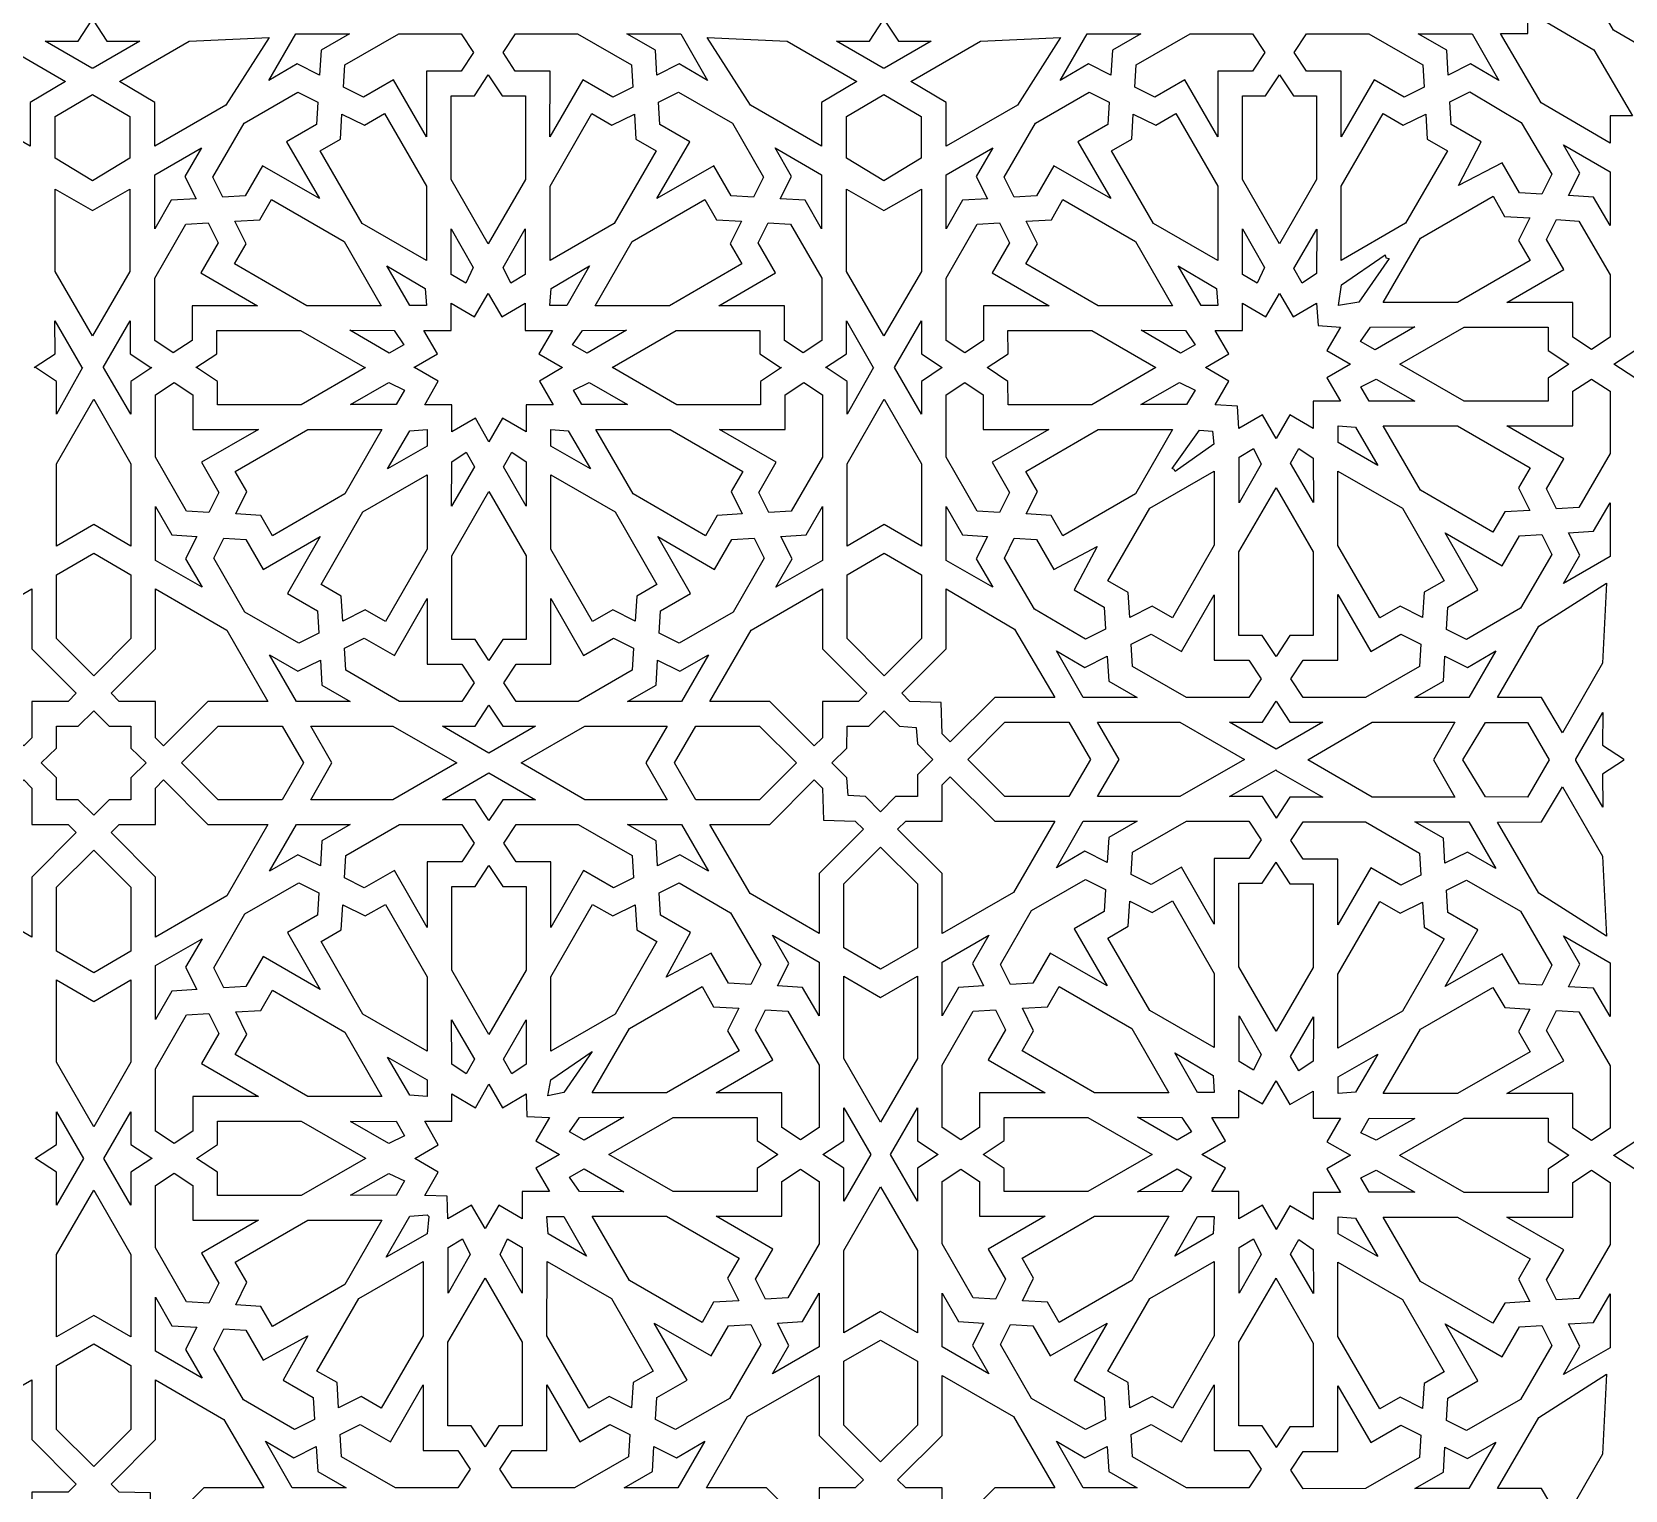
# Model space of a CAD drawing. Extents: x -1022 to 2754, y -1022 to 1022.
# Drawn here: x -678.2 to -213.6, y -642.8 to -217.5 of the extents above; entities that cross this region are included whole.
import ezdxf

# ---------------------------------------------------------------- set-up
doc = ezdxf.new("R2010")
doc.units = 0
doc.layers.add('LAYER_1', color=18, linetype='CONTINUOUS')

msp = doc.modelspace()

# ---------------------------------------------------------------- linework, layer by layer
at = {"layer": 'LAYER_1'}
for points in [[(-219.96, -161.25), (-198.36, -198.36), (-161.25, -219.96), (-148.52, -241.98), (-173.98, -241.98), (-216.99, -216.99), (-241.98, -173.98), (-241.98, -148.52)], [(-222.76, -222.76), (-211.44, -242), (-218, -242), (-218, -249.94), (-238.14, -238.14), (-249.94, -218), (-242, -218), (-242, -211.44)], [(-656.27, -220.19), (-646.69, -220.17), (-660.28, -228.04), (-660.49, -228.02), (-660.69, -228.04), (-674.28, -220.17), (-664.7, -220.19), (-660.7, -214.07), (-660.49, -214.14), (-660.27, -214.07)], [(-593.85, -222.81), (-594.29, -230.13), (-600.81, -226.83), (-609.1, -231.65), (-601.25, -218.03), (-585.56, -218.03)], [(-549.45, -223.47), (-553.02, -228.9), (-563.14, -228.9), (-563.13, -248.08), (-572.71, -231.49), (-581.47, -236.56), (-587.3, -233.62), (-586.91, -227.12), (-571.19, -218.03), (-553.04, -218.03)], [(-519.05, -218.03), (-503.33, -227.12), (-502.94, -233.62), (-508.77, -236.56), (-517.54, -231.49), (-527.11, -248.08), (-527.1, -228.9), (-537.22, -228.9), (-540.79, -223.47), (-537.2, -218.03)], [(-481.15, -231.65), (-489.43, -226.83), (-495.95, -230.13), (-496.39, -222.81), (-504.68, -218.03), (-488.99, -218.03)], [(-425.54, -220.19), (-415.96, -220.17), (-429.55, -228.04), (-429.76, -228.02), (-429.96, -228.04), (-443.55, -220.17), (-433.97, -220.19), (-429.98, -214.07), (-429.76, -214.14), (-429.54, -214.07)], [(-363.12, -222.81), (-363.57, -230.13), (-370.08, -226.83), (-378.37, -231.65), (-370.53, -218.03), (-354.84, -218.03)], [(-318.73, -223.47), (-322.3, -228.9), (-332.41, -228.9), (-332.4, -248.08), (-341.98, -231.49), (-350.74, -236.56), (-356.57, -233.62), (-356.19, -227.12), (-340.46, -218.03), (-322.31, -218.03)], [(-288.36, -218.02), (-272.64, -227.11), (-272.25, -233.62), (-278.06, -236.53), (-286.82, -231.47), (-296.38, -248.08), (-296.39, -228.92), (-306.51, -228.92), (-310.1, -223.46), (-306.51, -218.02)], [(-250.42, -231.64), (-258.7, -226.84), (-265.25, -230.12), (-265.66, -222.82), (-273.96, -218.04), (-258.26, -218.03)], [(-688.65, -220.19), (-668.38, -231.94), (-678.62, -238.05), (-678.67, -250.8), (-699.4, -238.82), (-711.99, -219.11)], [(-621.57, -238.82), (-642.3, -250.8), (-642.35, -238.05), (-652.59, -231.94), (-632.32, -220.19), (-608.98, -219.11)], [(-457.92, -220.19), (-437.65, -231.94), (-447.9, -238.05), (-447.95, -250.8), (-468.68, -238.82), (-481.26, -219.11)], [(-390.84, -238.82), (-411.57, -250.8), (-411.62, -238.05), (-421.87, -231.94), (-401.59, -220.19), (-378.25, -219.11)], [(-541.08, -236.11), (-534.29, -236.12), (-534.28, -260.56), (-545.1, -279.32), (-545.12, -279.29), (-545.14, -279.32), (-555.96, -260.56), (-555.95, -236.12), (-549.16, -236.11), (-545.12, -230)], [(-310.36, -236.12), (-303.57, -236.11), (-303.58, -260.55), (-314.41, -279.32), (-325.23, -260.56), (-325.22, -236.12), (-318.44, -236.11), (-314.4, -230)], [(-649.59, -242.14), (-649.63, -254.31), (-660.49, -260.97), (-671.34, -254.31), (-671.38, -242.14), (-660.49, -235.77)], [(-594.77, -237.95), (-595.15, -244.45), (-603.91, -249.51), (-594.33, -266.11), (-610.9, -256.55), (-615.96, -265.32), (-622.48, -265.7), (-625.39, -259.87), (-616.31, -244.13), (-600.59, -235.04)], [(-473.93, -244.13), (-464.86, -259.87), (-467.77, -265.7), (-474.28, -265.32), (-479.34, -256.55), (-495.92, -266.11), (-486.33, -249.51), (-495.09, -244.45), (-495.47, -237.95), (-489.65, -235.04)], [(-418.86, -242.14), (-418.9, -254.31), (-429.76, -260.97), (-440.62, -254.31), (-440.65, -242.14), (-429.76, -235.77)], [(-364.04, -237.95), (-364.42, -244.45), (-373.18, -249.51), (-363.6, -266.11), (-380.17, -256.55), (-385.23, -265.32), (-391.75, -265.7), (-394.66, -259.87), (-385.58, -244.13), (-369.86, -235.04)], [(-243.91, -243.91), (-235.01, -258.95), (-237.93, -264.77), (-244.45, -264.39), (-249.52, -255.63), (-262.25, -262.25), (-255.63, -249.52), (-264.39, -244.45), (-264.77, -237.93), (-258.95, -235.01)], [(-563.14, -262.48), (-563.15, -284.16), (-581.89, -273.33), (-594.08, -252.16), (-588.21, -248.75), (-587.76, -241.44), (-581.21, -244.72), (-575.34, -241.31)], [(-509.04, -244.72), (-502.49, -241.44), (-502.03, -248.75), (-496.16, -252.16), (-508.36, -273.33), (-527.09, -284.16), (-527.1, -262.48), (-514.91, -241.31)], [(-332.41, -262.48), (-332.42, -284.16), (-351.16, -273.33), (-363.35, -252.16), (-357.48, -248.75), (-357.03, -241.44), (-350.48, -244.72), (-344.61, -241.31)], [(-278.31, -244.71), (-271.76, -241.44), (-271.32, -248.76), (-265.44, -252.15), (-277.65, -273.31), (-296.4, -284.15), (-296.4, -262.48), (-284.19, -241.32)], [(-218.03, -258.26), (-218.04, -273.96), (-222.82, -265.66), (-230.12, -265.25), (-226.84, -258.7), (-231.64, -250.42)], [(-633.55, -259.62), (-630.28, -266.17), (-637.56, -266.58), (-642.34, -274.9), (-642.34, -259.18), (-628.76, -251.32)], [(-447.9, -259.18), (-447.91, -274.9), (-452.68, -266.58), (-459.97, -266.17), (-456.7, -259.62), (-461.49, -251.32)], [(-402.82, -259.62), (-399.55, -266.17), (-406.84, -266.58), (-411.61, -274.9), (-411.62, -259.18), (-398.03, -251.32)], [(-649.56, -287.38), (-660.49, -306.16), (-671.41, -287.38), (-671.41, -263.33), (-660.49, -269.54), (-649.56, -263.33)], [(-418.83, -287.38), (-429.76, -306.16), (-440.69, -287.38), (-440.69, -263.33), (-429.76, -269.54), (-418.83, -263.33)], [(-587.15, -278.59), (-576.33, -297.37), (-597.96, -297.37), (-619.09, -285.15), (-615.71, -279.26), (-618.97, -272.7), (-611.66, -272.26), (-608.28, -266.37)], [(-478.58, -272.26), (-471.28, -272.7), (-474.53, -279.26), (-471.15, -285.15), (-492.28, -297.37), (-513.91, -297.37), (-503.1, -278.59), (-481.97, -266.37)], [(-356.42, -278.59), (-345.6, -297.37), (-367.24, -297.37), (-388.37, -285.15), (-384.98, -279.26), (-388.24, -272.7), (-380.93, -272.26), (-377.55, -266.37)], [(-248.76, -271.32), (-241.44, -271.76), (-244.71, -278.31), (-241.32, -284.19), (-262.48, -296.4), (-284.15, -296.4), (-273.31, -277.65), (-252.15, -265.44)], [(-623.87, -279), (-628.93, -287.78), (-612.34, -297.35), (-631.47, -297.37), (-631.47, -307.5), (-636.93, -311.09), (-642.36, -307.5), (-642.35, -289.32), (-633.28, -273.58), (-626.78, -273.19)], [(-456.97, -273.58), (-447.89, -289.32), (-447.89, -307.5), (-453.32, -311.09), (-458.77, -307.5), (-458.77, -297.37), (-477.9, -297.35), (-461.32, -287.78), (-466.37, -279), (-463.46, -273.19)], [(-393.14, -279), (-398.2, -287.78), (-381.61, -297.35), (-400.74, -297.37), (-400.74, -307.5), (-406.2, -311.09), (-411.63, -307.5), (-411.63, -289.32), (-402.55, -273.58), (-396.05, -273.19)], [(-227.11, -272.64), (-218.02, -288.36), (-218.02, -306.51), (-223.46, -310.1), (-228.92, -306.51), (-228.92, -296.39), (-248.08, -296.38), (-231.47, -286.82), (-236.53, -278.06), (-233.62, -272.25)], [(-549.48, -286.18), (-551.69, -290.74), (-555.91, -288.27), (-555.88, -274.94)], [(-534.33, -288.27), (-538.56, -290.74), (-540.76, -286.18), (-534.37, -274.94)], [(-318.76, -286.18), (-320.96, -290.74), (-325.18, -288.27), (-325.15, -274.94)], [(-303.59, -287.91), (-307.77, -290.75), (-310.2, -286.51), (-303.51, -274.98)], [(-283.4, -283.4), (-282.48, -283.57), (-291.26, -296.34), (-297.25, -297.25), (-296.34, -291.26), (-283.57, -282.48)], [(-563.49, -292.28), (-563.12, -297.33), (-568.01, -297.31), (-574.63, -285.75)], [(-522.24, -297.31), (-527.12, -297.33), (-526.76, -292.28), (-515.61, -285.75)], [(-332.76, -292.28), (-332.39, -297.33), (-337.28, -297.31), (-343.91, -285.75)], [(-541.17, -300.59), (-534.3, -296.63), (-534.3, -304.55), (-526.4, -304.55), (-530.35, -311.42), (-523.49, -315.38), (-523.41, -315.4), (-530.13, -319.37), (-526.17, -326.22), (-534.08, -326.22), (-534.08, -334.17), (-540.94, -330.18), (-544.9, -337.05), (-544.9, -337.05), (-544.9, -337.05), (-548.85, -330.18), (-555.72, -334.17), (-555.72, -326.22), (-563.62, -326.22), (-559.67, -319.37), (-566.61, -315.4), (-566.76, -315.38), (-559.89, -311.42), (-563.85, -304.55), (-555.94, -304.55), (-555.94, -296.63), (-549.08, -300.59), (-545.12, -293.75)], [(-310.44, -300.59), (-303.58, -296.63), (-303.16, -303.16), (-296.63, -303.58), (-300.59, -310.44), (-293.75, -314.4), (-300.59, -318.35), (-296.63, -325.21), (-304.55, -325.21), (-304.55, -333.12), (-311.42, -329.17), (-315.38, -336.03), (-319.37, -329.17), (-326.22, -333.12), (-326.62, -326.62), (-333.12, -326.22), (-329.17, -319.37), (-336.03, -315.38), (-329.17, -311.42), (-333.12, -304.55), (-325.21, -304.55), (-325.21, -296.63), (-318.35, -300.59), (-314.4, -293.75)], [(-663.59, -315.4), (-663.37, -315.4), (-671, -329.01), (-670.98, -319.41), (-677.08, -315.41), (-677.3, -315.41), (-677.53, -315.41), (-671.42, -311.37), (-671.43, -301.79)], [(-649.55, -311.37), (-643.44, -315.41), (-643.34, -315.41), (-643.22, -315.41), (-649.33, -319.41), (-649.31, -329.01), (-657.27, -315.4), (-657.39, -315.4), (-649.54, -301.79)], [(-432.86, -315.4), (-432.75, -315.4), (-440.49, -329.01), (-440.47, -319.41), (-446.58, -315.41), (-446.68, -315.41), (-446.8, -315.41), (-440.69, -311.37), (-440.7, -301.79)], [(-418.82, -311.37), (-412.72, -315.41), (-418.82, -319.41), (-418.8, -329.01), (-426.66, -315.4), (-418.81, -301.79)], [(-202.97, -314.39), (-210.83, -327.99), (-210.81, -318.41), (-216.93, -314.41), (-210.82, -310.37), (-210.82, -300.81)], [(-599.89, -304.57), (-581.05, -315.4), (-580.92, -315.41), (-599.66, -326.25), (-624.06, -326.24), (-624.07, -319.44), (-630.17, -315.4), (-630.27, -315.4), (-630.39, -315.4), (-624.28, -311.35), (-624.29, -304.56)], [(-572.57, -304.57), (-569.73, -308.76), (-573.97, -311.19), (-585.48, -304.5)], [(-516.27, -311.19), (-520.51, -308.76), (-517.67, -304.57), (-504.76, -304.5)], [(-465.96, -311.35), (-459.85, -315.4), (-459.75, -315.4), (-459.63, -315.4), (-465.73, -319.44), (-465.74, -326.24), (-490.14, -326.25), (-508.88, -315.41), (-508.97, -315.4), (-490.35, -304.57), (-465.95, -304.56)], [(-369.16, -304.57), (-350.42, -315.41), (-369.15, -326.25), (-393.56, -326.24), (-393.57, -319.44), (-399.66, -315.4), (-393.56, -311.35), (-393.57, -304.56)], [(-341.84, -304.57), (-339, -308.76), (-343.24, -311.19), (-354.75, -304.5)], [(-286.51, -310.2), (-290.75, -307.77), (-287.91, -303.59), (-274.98, -303.51)], [(-236.12, -310.36), (-230, -314.4), (-236.11, -318.44), (-236.12, -325.22), (-260.56, -325.23), (-279.32, -314.41), (-260.55, -303.58), (-236.11, -303.57)], [(-631.27, -323.31), (-631.26, -333.44), (-612.12, -333.43), (-628.68, -343.02), (-623.62, -351.8), (-626.55, -357.64), (-633.05, -357.25), (-642.12, -341.5), (-642.12, -323.32), (-636.69, -319.73)], [(-569.53, -321.97), (-571.98, -326.2), (-585.29, -326.17), (-574.07, -319.76)], [(-504.5, -326.17), (-517.81, -326.2), (-520.27, -321.97), (-515.72, -319.76)], [(-447.68, -323.32), (-447.68, -341.5), (-456.75, -357.25), (-463.25, -357.64), (-466.18, -351.8), (-461.12, -343.02), (-477.68, -333.43), (-458.53, -333.44), (-458.53, -323.31), (-453.11, -319.73)], [(-400.76, -323.31), (-400.76, -333.44), (-381.62, -333.43), (-398.18, -343.02), (-393.12, -351.8), (-396.05, -357.64), (-402.54, -357.25), (-411.62, -341.5), (-411.62, -323.32), (-406.19, -319.73)], [(-339.02, -321.97), (-341.48, -326.2), (-354.79, -326.17), (-343.57, -319.76)], [(-274.94, -325.15), (-288.27, -325.18), (-290.74, -320.96), (-286.18, -318.76)], [(-218.03, -322.31), (-218.03, -340.46), (-227.12, -356.19), (-233.62, -356.57), (-236.56, -350.74), (-231.49, -341.98), (-248.08, -332.4), (-228.9, -332.41), (-228.9, -322.3), (-223.47, -318.73)], [(-649.33, -343.42), (-649.33, -367.46), (-660.15, -361.19), (-670.97, -367.46), (-670.97, -343.42), (-660.15, -324.63)], [(-418.83, -343.42), (-418.83, -367.46), (-429.65, -361.19), (-440.46, -367.46), (-440.46, -343.42), (-429.65, -324.63)], [(-576.09, -333.45), (-586.91, -352.22), (-608.04, -364.43), (-611.44, -358.55), (-618.74, -358.09), (-615.47, -351.54), (-618.88, -345.65), (-597.74, -333.44)], [(-562.96, -338.31), (-574.51, -344.95), (-567.99, -333.79), (-562.95, -333.42)], [(-521.81, -333.79), (-515.29, -344.95), (-526.84, -338.31), (-526.85, -333.42)], [(-470.92, -345.65), (-474.32, -351.54), (-471.05, -358.09), (-478.35, -358.55), (-481.76, -364.43), (-502.89, -352.22), (-513.71, -333.45), (-492.06, -333.44)], [(-345.58, -333.45), (-356.4, -352.22), (-377.54, -364.43), (-380.94, -358.55), (-388.24, -358.09), (-384.97, -351.54), (-388.37, -345.65), (-367.23, -333.44)], [(-333.96, -333.96), (-333.6, -337.7), (-344.86, -345.74), (-345.15, -345.15), (-345.74, -344.86), (-337.7, -333.6)], [(-292.28, -332.76), (-285.75, -343.91), (-297.31, -337.28), (-297.33, -332.39)], [(-241.31, -344.61), (-244.72, -350.48), (-241.44, -357.03), (-248.75, -357.48), (-252.16, -363.35), (-273.33, -351.16), (-284.16, -332.42), (-262.48, -332.41)], [(-319.76, -343.57), (-326.17, -354.79), (-326.2, -341.48), (-321.97, -339.02)], [(-304.57, -341.84), (-304.5, -354.75), (-311.19, -343.24), (-308.76, -339)], [(-549.1, -344.29), (-555.79, -355.82), (-555.71, -342.88), (-551.53, -340.04)], [(-534.09, -342.88), (-534.01, -355.82), (-540.7, -344.29), (-538.27, -340.04)], [(-562.9, -368.32), (-575.11, -389.48), (-580.99, -386.09), (-587.53, -389.35), (-587.98, -382.03), (-593.86, -378.64), (-581.65, -357.48), (-562.9, -346.65)], [(-508.15, -357.48), (-495.94, -378.64), (-501.82, -382.03), (-502.26, -389.35), (-508.81, -386.09), (-514.69, -389.48), (-526.9, -368.32), (-526.9, -346.65)], [(-333.44, -367.23), (-345.65, -388.37), (-351.54, -384.97), (-358.09, -388.24), (-358.55, -380.94), (-364.43, -377.54), (-352.22, -356.4), (-333.45, -345.58)], [(-278.59, -356.42), (-266.37, -377.55), (-272.26, -380.93), (-272.7, -388.24), (-279.26, -384.98), (-285.15, -388.37), (-297.37, -367.24), (-297.37, -345.6)], [(-534.08, -370.25), (-534.07, -394.69), (-540.86, -394.68), (-544.9, -400.79), (-548.94, -394.68), (-555.73, -394.69), (-555.72, -370.25), (-544.9, -351.51)], [(-304.57, -369.16), (-304.56, -393.57), (-311.35, -393.56), (-315.4, -399.66), (-319.44, -393.57), (-326.24, -393.56), (-326.25, -369.15), (-315.41, -350.42)], [(-637.35, -364.2), (-630.04, -364.64), (-633.33, -371.17), (-628.52, -379.47), (-642.12, -371.61), (-642.12, -355.9)], [(-447.68, -371.61), (-461.28, -379.47), (-456.47, -371.17), (-459.76, -364.64), (-452.45, -364.2), (-447.68, -355.9)], [(-406.84, -364.2), (-399.54, -364.64), (-402.83, -371.17), (-398.02, -379.47), (-411.62, -371.61), (-411.62, -355.9)], [(-218.03, -370.53), (-231.65, -378.37), (-226.83, -370.08), (-230.13, -363.57), (-222.81, -363.12), (-218.03, -354.84)], [(-603.66, -381.27), (-594.9, -386.34), (-594.52, -392.87), (-600.34, -395.78), (-616.06, -386.69), (-625.14, -370.95), (-622.23, -365.12), (-615.75, -365.5), (-610.69, -374.27), (-594.11, -364.67)], [(-479.11, -374.27), (-474.05, -365.5), (-467.57, -365.12), (-464.66, -370.95), (-473.74, -386.69), (-489.45, -395.78), (-495.27, -392.87), (-494.89, -386.34), (-486.13, -381.27), (-495.69, -364.67)], [(-385.24, -365.5), (-380.18, -374.27), (-367.55, -367.55), (-374.27, -380.18), (-365.5, -385.24), (-365.12, -391.73), (-370.95, -394.63), (-385.87, -385.87), (-394.63, -370.95), (-391.73, -365.12)], [(-249.51, -373.18), (-244.45, -364.42), (-237.95, -364.04), (-235.04, -369.86), (-244.13, -385.58), (-259.87, -394.66), (-265.7, -391.75), (-265.32, -385.23), (-256.55, -380.17), (-266.11, -363.6)], [(-649.33, -375.79), (-649.33, -394.45), (-660.15, -405.29), (-670.97, -394.45), (-670.97, -375.79), (-660.15, -369.52)], [(-418.83, -375.79), (-418.83, -394.45), (-429.65, -405.29), (-440.46, -394.45), (-440.46, -375.79), (-429.65, -369.52)], [(-678.18, -397.43), (-665.24, -410.39), (-667.62, -412.76), (-678.18, -412.76), (-678.18, -423.34), (-680.55, -425.75), (-693.49, -412.76), (-710.98, -412.76), (-698.96, -391.95), (-678.18, -379.94)], [(-621.34, -391.95), (-609.33, -412.76), (-626.82, -412.76), (-639.75, -425.75), (-642.12, -423.34), (-642.12, -412.76), (-652.69, -412.76), (-655.06, -410.39), (-642.12, -397.43), (-642.12, -379.94)], [(-447.68, -397.43), (-434.74, -410.39), (-437.11, -412.76), (-447.68, -412.76), (-447.68, -423.34), (-450.05, -425.75), (-462.98, -412.76), (-480.47, -412.76), (-468.45, -391.95), (-447.68, -379.94)], [(-391.64, -391.64), (-379.94, -411.62), (-397.43, -411.62), (-410.39, -424.55), (-412.76, -422.18), (-413.1, -413.1), (-422.18, -412.76), (-424.55, -410.39), (-411.62, -397.43), (-411.62, -379.94)], [(-220.19, -401.59), (-231.94, -421.87), (-238.05, -411.62), (-250.8, -411.57), (-238.82, -390.84), (-219.11, -378.25)], [(-562.9, -401.87), (-552.79, -401.88), (-549.2, -407.34), (-552.78, -412.78), (-570.94, -412.77), (-586.66, -403.68), (-587.05, -397.18), (-581.24, -394.26), (-572.48, -399.33), (-562.92, -382.72)], [(-517.32, -399.33), (-508.56, -394.26), (-502.75, -397.18), (-503.14, -403.68), (-518.86, -412.77), (-537.01, -412.78), (-540.6, -407.34), (-537.01, -401.88), (-526.89, -401.87), (-526.88, -382.72)], [(-333.44, -400.76), (-323.31, -400.76), (-319.73, -406.19), (-323.32, -411.62), (-341.5, -411.62), (-357.25, -402.54), (-357.64, -396.05), (-351.8, -393.12), (-343.02, -398.18), (-333.43, -381.62)], [(-287.78, -398.2), (-279, -393.14), (-273.19, -396.05), (-273.58, -402.55), (-289.32, -411.63), (-307.5, -411.63), (-311.09, -406.2), (-307.5, -400.74), (-297.37, -400.74), (-297.35, -381.61)], [(-600.6, -403.95), (-594.05, -400.68), (-593.64, -407.98), (-585.33, -412.76), (-601.03, -412.76), (-608.88, -399.16)], [(-488.76, -412.76), (-504.46, -412.76), (-496.16, -407.98), (-495.75, -400.68), (-489.2, -403.95), (-480.92, -399.16)], [(-371.17, -402.83), (-364.64, -399.54), (-364.2, -406.84), (-355.9, -411.62), (-371.61, -411.62), (-379.47, -398.02)], [(-259.18, -411.62), (-274.9, -411.61), (-266.58, -406.84), (-266.17, -399.55), (-259.62, -402.82), (-251.32, -398.03)], [(-311.37, -418.82), (-301.79, -418.81), (-315.4, -426.66), (-329.01, -418.8), (-319.41, -418.82), (-315.41, -412.72)], [(-655.66, -419.98), (-649.33, -419.98), (-649.28, -426.35), (-644.84, -430.71), (-649.28, -435.07), (-649.33, -441.44), (-655.66, -441.44), (-660.15, -445.93), (-664.64, -441.44), (-670.97, -441.44), (-671.03, -435.07), (-675.46, -430.71), (-671.03, -426.35), (-670.97, -419.98), (-664.64, -419.98), (-660.15, -415.49)], [(-540.87, -419.98), (-531.31, -419.97), (-544.9, -427.83), (-558.49, -419.97), (-548.93, -419.98), (-544.9, -413.89)], [(-425.16, -419.98), (-420.32, -420.32), (-419.98, -425.16), (-415.49, -429.65), (-419.98, -434.14), (-419.98, -440.46), (-426.35, -440.52), (-430.71, -444.96), (-435.07, -440.52), (-440.16, -440.16), (-440.52, -435.07), (-444.96, -430.71), (-440.52, -426.35), (-440.46, -419.98), (-434.14, -419.98), (-429.65, -415.49)], [(-220.19, -425.54), (-214.07, -429.54), (-214.14, -429.76), (-214.07, -429.98), (-220.19, -433.97), (-220.17, -443.55), (-228.04, -429.96), (-228.02, -429.76), (-228.04, -429.55), (-220.17, -415.96)], [(-599, -430.71), (-605.18, -441.44), (-623.81, -441.44), (-634.55, -430.71), (-623.81, -419.98), (-605.18, -419.98)], [(-554.3, -430.71), (-572.89, -441.44), (-596.86, -441.44), (-590.68, -430.71), (-596.86, -419.98), (-572.89, -419.98)], [(-499.12, -430.71), (-492.93, -441.44), (-516.91, -441.44), (-535.49, -430.71), (-516.91, -419.98), (-492.93, -419.98)], [(-455.25, -430.71), (-465.99, -441.44), (-484.62, -441.44), (-490.8, -430.71), (-484.62, -419.98), (-465.99, -419.98)], [(-369.52, -429.65), (-375.79, -440.46), (-394.45, -440.46), (-405.29, -429.65), (-394.45, -418.83), (-375.79, -418.83)], [(-324.63, -429.65), (-343.42, -440.46), (-367.46, -440.46), (-361.19, -429.65), (-367.46, -418.83), (-343.42, -418.83)], [(-269.54, -429.76), (-263.33, -440.69), (-287.38, -440.69), (-306.16, -429.76), (-287.38, -418.83), (-263.33, -418.83)], [(-235.77, -429.76), (-242.14, -440.65), (-254.31, -440.62), (-260.97, -429.76), (-254.31, -418.9), (-242.14, -418.86)], [(-678.18, -438.08), (-678.18, -448.66), (-667.62, -448.66), (-665.24, -451.03), (-678.18, -463.99), (-678.18, -481.48), (-698.96, -469.47), (-710.98, -448.66), (-693.49, -448.66), (-680.55, -435.67)], [(-626.82, -448.66), (-609.33, -448.66), (-621.34, -469.47), (-642.12, -481.48), (-642.12, -463.99), (-655.06, -451.03), (-652.69, -448.66), (-642.12, -448.66), (-642.12, -438.08), (-639.75, -435.67)], [(-531.31, -441.45), (-540.87, -441.44), (-544.9, -447.53), (-548.93, -441.44), (-558.49, -441.45), (-544.9, -433.59)], [(-447.68, -438.08), (-447.36, -447.36), (-438.08, -447.68), (-435.67, -450.05), (-448.66, -462.98), (-448.66, -480.47), (-468.75, -468.75), (-480.47, -448.66), (-462.98, -448.66), (-450.05, -435.67)], [(-397.43, -447.68), (-379.94, -447.68), (-391.95, -468.45), (-412.76, -480.47), (-412.76, -462.98), (-425.75, -450.05), (-423.34, -447.68), (-412.76, -447.68), (-412.76, -437.11), (-410.39, -434.74)], [(-315.4, -432.86), (-301.79, -440.7), (-311.37, -440.69), (-315.41, -446.8), (-315.41, -446.68), (-315.41, -446.58), (-319.41, -440.47), (-329.01, -440.49), (-315.4, -432.75)], [(-220.19, -457.92), (-219.11, -481.26), (-238.82, -468.68), (-250.8, -447.95), (-238.05, -447.9), (-231.94, -437.65)], [(-585.33, -448.66), (-593.64, -453.44), (-594.05, -460.74), (-600.6, -457.47), (-608.88, -462.26), (-601.03, -448.65)], [(-549.2, -454.08), (-552.79, -459.54), (-562.9, -459.55), (-562.92, -478.7), (-572.48, -462.09), (-581.24, -467.16), (-587.05, -464.24), (-586.66, -457.74), (-570.94, -448.65), (-552.78, -448.64)], [(-518.86, -448.65), (-503.14, -457.74), (-502.75, -464.24), (-508.56, -467.16), (-517.32, -462.09), (-526.88, -478.7), (-526.89, -459.55), (-537.01, -459.54), (-540.6, -454.08), (-537.01, -448.64)], [(-480.92, -462.26), (-489.2, -457.47), (-495.75, -460.74), (-496.16, -453.44), (-504.46, -448.66), (-488.76, -448.65)], [(-364.2, -452.45), (-364.64, -459.76), (-371.17, -456.47), (-379.47, -461.28), (-371.61, -447.68), (-355.9, -447.68)], [(-319.73, -453.11), (-323.31, -458.53), (-333.44, -458.53), (-333.43, -477.68), (-343.02, -461.12), (-351.8, -466.18), (-357.64, -463.25), (-357.25, -456.75), (-341.5, -447.68), (-323.32, -447.68)], [(-289.32, -447.89), (-273.58, -456.97), (-273.19, -463.46), (-279, -466.37), (-287.78, -461.32), (-297.35, -477.9), (-297.37, -458.77), (-307.5, -458.77), (-311.09, -453.32), (-307.5, -447.89)], [(-251.32, -461.49), (-259.62, -456.7), (-266.17, -459.97), (-266.58, -452.68), (-274.9, -447.91), (-259.18, -447.9)], [(-649.33, -466.97), (-649.33, -485.63), (-660.15, -491.9), (-670.97, -485.63), (-670.97, -466.97), (-660.15, -456.13)], [(-419.98, -465.99), (-419.98, -484.62), (-430.71, -490.8), (-441.44, -484.62), (-441.44, -465.99), (-430.71, -455.25)], [(-315.4, -459.75), (-315.4, -459.85), (-311.35, -465.96), (-304.56, -465.95), (-304.57, -490.35), (-315.4, -508.97), (-315.41, -508.88), (-326.25, -490.14), (-326.24, -465.74), (-319.44, -465.73), (-315.4, -459.63)], [(-540.86, -466.74), (-534.07, -466.73), (-534.08, -491.17), (-544.9, -509.91), (-555.72, -491.17), (-555.73, -466.73), (-548.94, -466.74), (-544.9, -460.63)], [(-594.52, -468.55), (-594.9, -475.08), (-603.66, -480.15), (-594.11, -496.75), (-610.69, -487.15), (-615.75, -495.92), (-622.23, -496.3), (-625.14, -490.47), (-616.06, -474.73), (-600.34, -465.64)], [(-474.45, -474.45), (-465.64, -489.45), (-468.55, -495.27), (-475.08, -494.89), (-480.15, -486.13), (-493.19, -493.19), (-486.13, -480.15), (-494.89, -475.08), (-495.27, -468.55), (-489.45, -465.64)], [(-365.12, -467.57), (-365.5, -474.05), (-374.27, -479.11), (-364.67, -495.69), (-381.27, -486.13), (-386.34, -494.89), (-392.87, -495.27), (-395.78, -489.45), (-386.69, -473.74), (-370.95, -464.66)], [(-244.13, -473.93), (-235.04, -489.65), (-237.95, -495.47), (-244.45, -495.09), (-249.51, -486.33), (-266.11, -495.92), (-256.55, -479.34), (-265.32, -474.28), (-265.7, -467.77), (-259.87, -464.86)], [(-562.9, -493.1), (-562.9, -514.77), (-581.65, -503.94), (-593.86, -482.78), (-587.98, -479.39), (-587.53, -472.07), (-580.99, -475.33), (-575.11, -471.94)], [(-508.81, -475.33), (-502.26, -472.07), (-501.82, -479.39), (-495.94, -482.78), (-508.15, -503.94), (-526.9, -514.77), (-526.9, -493.1), (-514.69, -471.94)], [(-333.44, -492.06), (-333.45, -513.71), (-352.22, -502.89), (-364.43, -481.76), (-358.55, -478.35), (-358.09, -471.05), (-351.54, -474.32), (-345.65, -470.92)], [(-279.26, -474.53), (-272.7, -471.28), (-272.26, -478.58), (-266.37, -481.97), (-278.59, -503.1), (-297.37, -513.91), (-297.37, -492.28), (-285.15, -471.15)], [(-633.33, -490.25), (-630.04, -496.78), (-637.35, -497.22), (-642.12, -505.52), (-642.12, -489.81), (-628.52, -481.95)], [(-448.65, -488.76), (-448.66, -504.46), (-453.44, -496.16), (-460.74, -495.75), (-457.47, -489.2), (-462.26, -480.92)], [(-403.95, -489.2), (-400.68, -495.75), (-407.98, -496.16), (-412.76, -504.46), (-412.76, -488.76), (-399.16, -480.92)], [(-218.03, -488.99), (-218.03, -504.68), (-222.81, -496.39), (-230.13, -495.95), (-226.83, -489.43), (-231.65, -481.15)], [(-649.33, -518), (-660.15, -536.79), (-670.97, -518), (-670.97, -493.96), (-660.15, -500.23), (-649.33, -493.96)], [(-586.91, -509.2), (-576.09, -527.97), (-597.74, -527.98), (-618.88, -515.77), (-615.47, -509.88), (-618.74, -503.33), (-611.44, -502.87), (-608.04, -496.99)], [(-479.39, -501.82), (-472.07, -502.26), (-475.33, -508.81), (-471.94, -514.69), (-493.1, -526.9), (-514.77, -526.9), (-503.94, -508.15), (-482.78, -495.94)], [(-419.98, -516.91), (-430.71, -535.49), (-441.44, -516.91), (-441.44, -492.93), (-430.71, -499.12), (-419.98, -492.93)], [(-357.48, -508.15), (-346.65, -526.9), (-368.32, -526.9), (-389.48, -514.69), (-386.09, -508.81), (-389.35, -502.26), (-382.03, -501.82), (-378.64, -495.94)], [(-248.75, -502.03), (-241.44, -502.49), (-244.72, -509.04), (-241.31, -514.91), (-262.48, -527.1), (-284.16, -527.09), (-273.33, -508.36), (-252.16, -496.16)], [(-623.62, -509.62), (-628.68, -518.4), (-612.12, -527.99), (-631.26, -527.98), (-631.27, -538.11), (-636.69, -541.69), (-642.12, -538.1), (-642.12, -519.92), (-633.05, -504.17), (-626.55, -503.78)], [(-549.1, -517.13), (-551.53, -521.38), (-555.71, -518.54), (-555.79, -505.6)], [(-534.09, -518.54), (-538.27, -521.38), (-540.7, -517.13), (-534.01, -505.6)], [(-457.74, -503.14), (-448.65, -518.86), (-448.64, -537.01), (-454.08, -540.6), (-459.54, -537.01), (-459.55, -526.89), (-478.7, -526.88), (-462.09, -517.32), (-467.16, -508.56), (-464.24, -502.75)], [(-394.26, -508.56), (-399.33, -517.32), (-382.72, -526.88), (-401.87, -526.89), (-401.88, -537.01), (-407.34, -540.6), (-412.78, -537.01), (-412.77, -518.86), (-403.68, -503.14), (-397.18, -502.75)], [(-319.76, -515.72), (-321.97, -520.27), (-326.2, -517.81), (-326.17, -504.5)], [(-304.57, -517.67), (-308.76, -520.51), (-311.19, -516.27), (-304.5, -504.76)], [(-227.12, -503.33), (-218.03, -519.05), (-218.03, -537.2), (-223.47, -540.79), (-228.9, -537.22), (-228.9, -527.1), (-248.08, -527.11), (-231.49, -517.54), (-236.56, -508.77), (-233.62, -502.94)], [(-523.1, -526.84), (-527.74, -527.74), (-526.84, -523.1), (-514.82, -514.82)], [(-333.79, -521.81), (-333.42, -526.85), (-338.31, -526.84), (-344.95, -515.29)], [(-292.28, -526.76), (-297.33, -527.12), (-297.31, -522.24), (-285.75, -515.61)], [(-562.96, -523.1), (-562.95, -528), (-567.99, -527.63), (-574.51, -516.47)], [(-540.94, -531.24), (-534.08, -527.25), (-533.82, -533.82), (-527.25, -534.08), (-531.24, -540.94), (-524.37, -544.9), (-524.37, -544.9), (-524.37, -544.9), (-531.24, -548.85), (-527.25, -555.72), (-535.2, -555.72), (-535.2, -563.62), (-542.05, -559.67), (-546.03, -566.5), (-550.01, -559.67), (-556.85, -563.62), (-557.09, -557.09), (-563.62, -556.85), (-559.67, -550.01), (-566.5, -546.03), (-559.67, -542.05), (-563.62, -535.2), (-555.72, -535.2), (-555.72, -527.25), (-548.85, -531.24), (-544.9, -524.37), (-544.9, -524.37), (-544.9, -524.37)], [(-315.38, -523.49), (-311.42, -530.35), (-304.55, -526.4), (-304.55, -534.3), (-296.63, -534.3), (-300.59, -541.17), (-293.75, -545.12), (-300.59, -549.08), (-296.63, -555.94), (-304.55, -555.94), (-304.55, -563.85), (-311.42, -559.89), (-315.38, -566.76), (-315.4, -566.61), (-319.37, -559.67), (-326.22, -563.62), (-326.22, -555.72), (-334.17, -555.72), (-330.18, -548.85), (-337.05, -544.9), (-337.05, -544.9), (-337.05, -544.9), (-330.18, -540.94), (-334.17, -534.08), (-326.22, -534.08), (-326.22, -526.17), (-319.37, -530.13), (-315.4, -523.41)], [(-663.14, -546.03), (-671, -559.64), (-670.98, -550.05), (-677.08, -546.04), (-677.07, -546.03), (-677.08, -546.01), (-670.98, -542.01), (-671, -532.41)], [(-649.33, -542.01), (-643.22, -546.01), (-643.23, -546.03), (-643.22, -546.04), (-649.33, -550.05), (-649.31, -559.64), (-657.16, -546.03), (-649.31, -532.41)], [(-517.13, -540.7), (-521.38, -538.27), (-518.54, -534.09), (-505.6, -534.01)], [(-466.74, -540.86), (-460.63, -544.9), (-466.74, -548.94), (-466.73, -555.73), (-491.17, -555.72), (-509.91, -544.9), (-491.17, -534.08), (-466.73, -534.07)], [(-433.59, -544.9), (-441.45, -558.49), (-441.44, -548.93), (-447.53, -544.9), (-441.44, -540.87), (-441.45, -531.31)], [(-419.98, -540.87), (-413.89, -544.9), (-419.98, -548.93), (-419.97, -558.49), (-427.83, -544.9), (-419.97, -531.31)], [(-370.25, -534.08), (-351.51, -544.9), (-370.25, -555.72), (-394.69, -555.73), (-394.68, -548.94), (-400.79, -544.9), (-394.68, -540.86), (-394.69, -534.07)], [(-342.88, -534.09), (-340.04, -538.27), (-344.29, -540.7), (-355.82, -534.01)], [(-202.97, -545.12), (-210.83, -558.72), (-210.81, -549.14), (-216.93, -545.14), (-216.91, -545.12), (-216.93, -545.11), (-210.81, -541.11), (-210.83, -531.53)], [(-580.92, -546), (-580.94, -546.03), (-580.92, -546.05), (-599.66, -556.88), (-624.06, -556.87), (-624.07, -550.08), (-630.17, -546.03), (-630.16, -546.03), (-630.17, -546.02), (-624.07, -541.98), (-624.06, -535.18), (-599.66, -535.17)], [(-569.53, -539.45), (-574.07, -541.66), (-585.29, -535.25), (-571.98, -535.22)], [(-274.94, -534.37), (-286.18, -540.76), (-290.74, -538.56), (-288.27, -534.33)], [(-236.12, -534.29), (-236.11, -541.08), (-230, -545.12), (-236.11, -549.16), (-236.12, -555.95), (-260.56, -555.96), (-279.32, -545.14), (-279.29, -545.12), (-279.32, -545.1), (-260.56, -534.28)], [(-631.27, -553.94), (-631.26, -564.07), (-612.12, -564.06), (-628.68, -573.65), (-623.62, -582.43), (-626.55, -588.27), (-633.05, -587.88), (-642.12, -572.14), (-642.12, -553.96), (-636.69, -550.37)], [(-569.53, -552.6), (-571.98, -556.83), (-585.29, -556.8), (-574.07, -550.4)], [(-505.6, -555.79), (-518.54, -555.71), (-521.38, -551.53), (-517.13, -549.1)], [(-448.64, -552.78), (-448.65, -570.94), (-457.74, -586.66), (-464.24, -587.05), (-467.16, -581.24), (-462.09, -572.48), (-478.7, -562.92), (-459.55, -562.9), (-459.54, -552.79), (-454.08, -549.2)], [(-401.88, -552.79), (-401.87, -562.9), (-382.72, -562.92), (-399.33, -572.48), (-394.26, -581.24), (-397.18, -587.05), (-403.68, -586.66), (-412.77, -570.94), (-412.78, -552.78), (-407.34, -549.2)], [(-340.04, -551.53), (-342.88, -555.71), (-355.82, -555.79), (-344.29, -549.1)], [(-274.94, -555.88), (-288.27, -555.91), (-290.74, -551.69), (-286.18, -549.48)], [(-218.03, -553.04), (-218.03, -571.19), (-227.12, -586.91), (-233.62, -587.3), (-236.56, -581.47), (-231.49, -572.71), (-248.08, -563.13), (-228.9, -563.14), (-228.9, -553.02), (-223.47, -549.45)], [(-649.33, -574.05), (-649.33, -598.09), (-660.15, -591.82), (-670.97, -598.09), (-670.97, -574.05), (-660.15, -555.26)], [(-419.98, -572.89), (-419.98, -596.86), (-430.71, -590.68), (-441.44, -596.86), (-441.44, -572.89), (-430.71, -554.3)], [(-576.09, -564.08), (-586.91, -582.85), (-608.04, -595.06), (-611.44, -589.18), (-618.74, -588.73), (-615.47, -582.17), (-618.88, -576.29), (-597.74, -564.07)], [(-562.71, -562.71), (-562.45, -562.95), (-562.87, -567.99), (-574.86, -574.86), (-567.99, -562.87), (-562.95, -562.45)], [(-523.1, -562.96), (-516.47, -574.51), (-527.63, -567.99), (-528, -562.95)], [(-471.94, -575.11), (-475.33, -580.99), (-472.07, -587.53), (-479.39, -587.98), (-482.78, -593.86), (-503.94, -581.65), (-514.77, -562.9), (-493.1, -562.9)], [(-357.48, -581.65), (-378.64, -593.86), (-382.03, -587.98), (-389.35, -587.53), (-386.09, -580.99), (-389.48, -575.11), (-368.32, -562.9), (-346.65, -562.9)], [(-333.79, -567.99), (-344.95, -574.51), (-338.31, -562.96), (-333.42, -562.95)], [(-292.28, -563.49), (-285.75, -574.63), (-297.31, -568.01), (-297.33, -563.12)], [(-241.31, -575.34), (-244.72, -581.21), (-241.44, -587.76), (-248.75, -588.21), (-252.16, -594.08), (-273.33, -581.89), (-284.16, -563.15), (-262.48, -563.14)], [(-550.4, -574.07), (-556.8, -585.29), (-556.83, -571.98), (-552.6, -569.53)], [(-535.22, -571.98), (-535.25, -585.29), (-541.66, -574.07), (-539.45, -569.53)], [(-319.76, -574.07), (-326.17, -585.29), (-326.2, -571.98), (-321.97, -569.53)], [(-304.57, -572.57), (-304.5, -585.48), (-311.19, -573.97), (-308.76, -569.73)], [(-564.07, -597.74), (-576.29, -618.88), (-582.17, -615.47), (-588.73, -618.74), (-589.18, -611.44), (-595.06, -608.04), (-582.85, -586.91), (-564.08, -576.09)], [(-509.2, -586.91), (-496.99, -608.04), (-502.87, -611.44), (-503.33, -618.74), (-509.88, -615.47), (-515.77, -618.88), (-527.98, -597.74), (-527.97, -576.09)], [(-333.44, -597.74), (-345.65, -618.88), (-351.54, -615.47), (-358.09, -618.74), (-358.55, -611.44), (-364.43, -608.04), (-352.22, -586.91), (-333.45, -576.09)], [(-278.59, -587.15), (-266.37, -608.28), (-272.26, -611.66), (-272.7, -618.97), (-279.26, -615.71), (-285.15, -619.09), (-297.37, -597.96), (-297.37, -576.33)], [(-535.17, -599.66), (-535.18, -624.06), (-541.98, -624.07), (-546.02, -630.17), (-546.03, -630.16), (-546.03, -630.17), (-550.08, -624.07), (-556.87, -624.06), (-556.88, -599.66), (-546.05, -580.92), (-546.03, -580.94), (-546, -580.92)], [(-315.4, -581.05), (-304.57, -599.89), (-304.56, -624.29), (-311.35, -624.28), (-315.4, -630.39), (-315.4, -630.27), (-315.4, -630.17), (-319.44, -624.07), (-326.24, -624.06), (-326.25, -599.66), (-315.41, -580.92)], [(-637.35, -594.83), (-630.04, -595.27), (-633.33, -601.8), (-628.52, -610.1), (-642.12, -602.24), (-642.12, -586.53)], [(-448.65, -601.03), (-462.26, -608.88), (-457.47, -600.6), (-460.74, -594.05), (-453.44, -593.64), (-448.66, -585.33)], [(-407.98, -593.64), (-400.68, -594.05), (-403.95, -600.6), (-399.16, -608.88), (-412.76, -601.03), (-412.76, -585.33)], [(-218.03, -601.25), (-231.65, -609.1), (-226.83, -600.81), (-230.13, -594.29), (-222.81, -593.85), (-218.03, -585.56)], [(-480.15, -603.66), (-475.08, -594.9), (-468.55, -594.52), (-465.64, -600.34), (-474.73, -616.06), (-490.47, -625.14), (-496.3, -622.23), (-495.92, -615.75), (-487.15, -610.69), (-496.75, -594.11)], [(-374.27, -610.69), (-365.5, -615.75), (-365.12, -622.23), (-370.95, -625.14), (-386.69, -616.06), (-395.78, -600.34), (-392.87, -594.52), (-386.34, -594.9), (-381.27, -603.66), (-364.67, -594.11)], [(-249.51, -603.91), (-244.45, -595.15), (-237.95, -594.77), (-235.04, -600.59), (-244.13, -616.31), (-259.87, -625.39), (-265.7, -622.48), (-265.32, -615.96), (-256.55, -610.9), (-266.11, -594.33)], [(-615.75, -596.13), (-610.69, -604.9), (-597.75, -597.75), (-604.9, -610.69), (-596.13, -615.75), (-595.75, -622.23), (-601.58, -625.14), (-616.47, -616.47), (-625.14, -601.58), (-622.23, -595.75)], [(-419.98, -605.18), (-419.98, -623.81), (-430.71, -634.55), (-441.44, -623.81), (-441.44, -605.18), (-430.71, -599)], [(-649.33, -606.43), (-649.33, -625.08), (-660.15, -635.92), (-670.97, -625.08), (-670.97, -606.43), (-660.15, -600.15)], [(-678.18, -628.06), (-665.24, -641.02), (-667.62, -643.39), (-678.18, -643.39), (-678.18, -653.97), (-680.55, -656.38), (-693.49, -643.39), (-710.98, -643.39), (-698.96, -622.58), (-678.18, -610.58)], [(-622.18, -622.18), (-610.58, -642.12), (-628.06, -642.12), (-641.02, -655.06), (-643.39, -652.69), (-643.58, -643.58), (-652.69, -643.39), (-655.06, -641.02), (-642.12, -628.06), (-642.12, -610.58)], [(-564.07, -631.26), (-553.94, -631.27), (-550.37, -636.69), (-553.96, -642.12), (-572.14, -642.12), (-587.88, -633.05), (-588.27, -626.55), (-582.43, -623.62), (-573.65, -628.68), (-564.06, -612.12)], [(-518.4, -628.68), (-509.62, -623.62), (-503.78, -626.55), (-504.17, -633.05), (-519.92, -642.12), (-538.1, -642.12), (-541.69, -636.69), (-538.11, -631.27), (-527.98, -631.26), (-527.99, -612.12)], [(-448.66, -626.82), (-435.67, -639.75), (-438.08, -642.12), (-448.66, -642.12), (-448.66, -652.69), (-451.03, -655.06), (-463.99, -642.12), (-481.48, -642.12), (-469.47, -621.34), (-448.66, -609.33)], [(-391.95, -621.34), (-379.94, -642.12), (-397.43, -642.12), (-410.39, -655.06), (-412.76, -652.69), (-412.76, -642.12), (-423.34, -642.12), (-425.75, -639.75), (-412.76, -626.82), (-412.76, -609.33)], [(-333.44, -631.26), (-323.31, -631.27), (-319.73, -636.69), (-323.32, -642.12), (-341.5, -642.12), (-357.25, -633.05), (-357.64, -626.55), (-351.8, -623.62), (-343.02, -628.68), (-333.43, -612.12)], [(-287.78, -628.93), (-279, -623.87), (-273.19, -626.78), (-273.58, -633.28), (-289.32, -642.35), (-307.5, -642.36), (-311.09, -636.93), (-307.5, -631.47), (-297.37, -631.47), (-297.35, -612.34)], [(-220.19, -632.32), (-231.94, -652.59), (-238.05, -642.35), (-250.8, -642.3), (-238.82, -621.57), (-219.11, -608.98)], [(-601.8, -633.33), (-595.27, -630.04), (-594.83, -637.35), (-586.53, -642.12), (-602.24, -642.12), (-610.1, -628.52)], [(-489.81, -642.12), (-505.52, -642.12), (-497.22, -637.35), (-496.78, -630.04), (-490.25, -633.33), (-481.95, -628.52)], [(-371.17, -633.33), (-364.64, -630.04), (-364.2, -637.35), (-355.9, -642.12), (-371.61, -642.12), (-379.47, -628.52)], [(-259.18, -642.34), (-274.9, -642.34), (-266.58, -637.56), (-266.17, -630.28), (-259.62, -633.55), (-251.32, -628.76)]]:
    msp.add_lwpolyline(points, close=True, dxfattribs=at)

doc.saveas('drawing.dxf')
